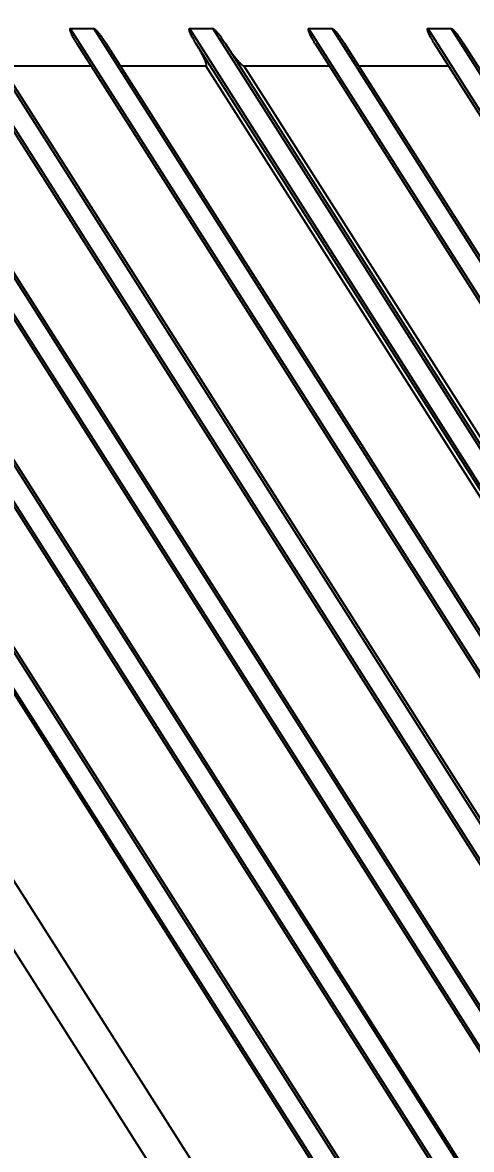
# Model space of a CAD drawing. Header units: millimetres. Extents: x 620 to 19791, y 2539 to 6969.
# Drawn here: x 8736.7 to 8772.9, y 3607 to 3697.7 of the extents above; entities that cross this region are included whole.
import ezdxf

# ---------------------------------------------------------------- set-up
doc = ezdxf.new("R2010")
doc.units = ezdxf.units.MM
doc.styles.get("Standard").update_dxf_attribs({"font": 'arial.ttf'})
doc.dimstyles.new('缩小5倍', dxfattribs={"dimtxt": 40, "dimasz": 20, "dimexe": 1, "dimexo": 0.2, "dimgap": 0, "dimtad": 1, "dimtoh": 1, "dimdec": 1, "dimzin": 9, "dimdsep": 46, "dimtxsty": 'Standard', "dimblk": '_FILLED', "dimcen": 0.2, "dimclrd": 256, "dimclre": 256, "dimclrt": 256, "dimadec": 1, "dimazin": 2, "dimtfac": 1, "dimtdec": 1, "dimtofl": 0, "dimtmove": 0, "dimatfit": 3, "dimldrblk": '_FILLED', "dimfxl": 1, "dimtolj": 1, "dimtzin": 0, "dimarcsym": 0})

# ---------------------------------------------------------------- blocks, each defined once
blk = doc.blocks.new('_FILLED')
at = {"color": 0, "linetype": 'ByBlock'}
blk.add_solid([(0, 0), (-1, 0.15), (-1, -0.15)], dxfattribs=at)
blk = doc.blocks.new('*D196')
at = {"lineweight": -2, "transparency": 16777216}
for p, q in [((8695.802, 3693.393), (8695.802, 3845.101)), ((8812.802, 3693.393), (8812.802, 3845.101)), ((8792.802, 3844.101), (8715.802, 3844.101))]:
    blk.add_line(p, q, dxfattribs=at)
at = {"layer": 'Defpoints', "color": 0, "transparency": 16777216}
for p in [(8695.802, 3844.101), (8695.802, 3693.193), (8812.802, 3693.193)]:
    blk.add_point(p, dxfattribs=at)
at = {"lineweight": -2, "transparency": 16777216, "xscale": 20, "yscale": 20, "zscale": 20, "rotation": 180}
blk.add_blockref('_FILLED', (8695.802, 3844.101), dxfattribs=at)
at = {"lineweight": -2, "transparency": 16777216, "xscale": 20, "yscale": 20, "zscale": 20}
blk.add_blockref('_FILLED', (8812.802, 3844.101), dxfattribs=at)
at = {"transparency": 16777216, "insert": (8754.302, 3869.994), "char_height": 40, "attachment_point": 5}
blk.add_mtext('\\A1;117mm [4 5/8"]', dxfattribs=at)
blk = doc.blocks.new('tgd')
at = {"color": 7, "linetype": 'Continuous', "lineweight": 25}
for p, q in [((18344.104, 5028.149), (18439.269, 4878.766)), ((18439.269, 4881.744), (18345.998, 5028.15)), ((18353.704, 5028.151), (18355.601, 5028.151)), ((18353.704, 5028.151), (18439.269, 4893.841)), ((18439.269, 4896.819), (18355.601, 5028.151)), ((18363.308, 5028.151), (18365.205, 5028.151)), ((18363.308, 5028.151), (18439.269, 4908.917)), ((18439.269, 4911.894), (18365.205, 5028.151)), ((18372.912, 5028.151), (18374.809, 5028.151)), ((18372.912, 5028.151), (18439.269, 4923.992)), ((18439.269, 4926.97), (18374.809, 5028.151)), ((18382.516, 5028.151), (18384.413, 5028.151)), ((18382.516, 5028.151), (18439.269, 4939.067)), ((18439.269, 4942.045), (18384.413, 5028.151)), ((18439.269, 4863.69), (18335.104, 5027.196)), ((18336.76, 5027.575), (18439.269, 4866.668)), ((18439.437, 4866.776), (18337.815, 5026.29)), ((18344.627, 5026.95), (18439.1, 4878.658)), ((18439.437, 4881.851), (18346.998, 5026.951)), ((18354.231, 5026.951), (18439.1, 4893.734)), ((18439.437, 4896.926), (18356.603, 5026.951)), ((18363.835, 5026.951), (18439.1, 4908.809)), ((18439.437, 4912.002), (18366.207, 5026.951)), ((18373.439, 5026.951), (18439.1, 4923.884)), ((18439.437, 4927.077), (18375.811, 5026.951)), ((18383.043, 5026.951), (18439.1, 4938.96)), ((18439.437, 4942.153), (18385.415, 5026.951)), ((18335.778, 5025.765), (18439.1, 4863.583)), ((18348.145, 5025.151), (18355.378, 5025.151)), ((18357.749, 5025.151), (18364.626, 5025.151)), ((18438.847, 4908.648), (18364.626, 5025.151)), ((18367.709, 5025.151), (18374.586, 5025.151)), ((18367.709, 5025.151), (18439.69, 4912.163)), ((18376.957, 5025.151), (18384.19, 5025.151)), ((18439.269, 4851.593), (18329.71, 5023.565)), ((18439.269, 4848.615), (18328.104, 5023.108)), ((18439.437, 4851.7), (18330.346, 5022.939)), ((18328.885, 5021.51), (18439.1, 4848.508)), ((18439.269, 4836.517), (18324.516, 5016.643)), ((18439.437, 4836.625), (18325.881, 5014.872)), ((18439.269, 4833.54), (18324.171, 5014.206)), ((18325.582, 5011.62), (18439.1, 4833.432)), ((18385.533, 4896.856), (18341.047, 4966.685)), ((18439.769, 4817.306), (18348.427, 4960.685))]:
    blk.add_line(p, q, dxfattribs=at)
for points, knots in [([(18353.704, 5028.151), (18353.696, 5028.147), (18353.681, 5028.139), (18353.668, 5028.118), (18353.666, 5028.094), (18353.671, 5028.059), (18353.681, 5028.011), (18353.713, 5027.909), (18353.795, 5027.714), (18353.919, 5027.474), (18354.074, 5027.203), (18354.173, 5027.043), (18354.231, 5026.951)], [0, 0, 0, 0, 0.019676, 0.036058, 0.051366, 0.073864, 0.114112, 0.160554, 0.308553, 0.584137, 0.758673, 1, 1, 1, 1]), ([(18355.601, 5028.151), (18355.611, 5028.15), (18355.631, 5028.149), (18355.661, 5028.138), (18355.69, 5028.12), (18355.721, 5028.091), (18355.764, 5028.045), (18355.822, 5027.986), (18355.908, 5027.901), (18356.014, 5027.778), (18356.179, 5027.566), (18356.382, 5027.288), (18356.53, 5027.062), (18356.603, 5026.951)], [0, 0, 0, 0, 0.018945, 0.038329, 0.0591, 0.081785, 0.118769, 0.178836, 0.238803, 0.346775, 0.486397, 0.748249, 1, 1, 1, 1]), ([(18363.308, 5028.151), (18363.3, 5028.147), (18363.285, 5028.139), (18363.272, 5028.118), (18363.27, 5028.094), (18363.275, 5028.059), (18363.285, 5028.011), (18363.317, 5027.909), (18363.399, 5027.714), (18363.523, 5027.474), (18363.678, 5027.203), (18363.777, 5027.043), (18363.835, 5026.951)], [0, 0, 0, 0, 0.019676, 0.0360578, 0.0513658, 0.0738645, 0.1141116, 0.1605537, 0.3085527, 0.5841371, 0.758673, 1, 1, 1, 1]), ([(18365.205, 5028.151), (18365.215, 5028.15), (18365.236, 5028.149), (18365.265, 5028.138), (18365.294, 5028.12), (18365.325, 5028.091), (18365.368, 5028.045), (18365.426, 5027.986), (18365.512, 5027.901), (18365.618, 5027.778), (18365.783, 5027.566), (18365.986, 5027.288), (18366.134, 5027.062), (18366.207, 5026.951)], [0, 0, 0, 0, 0.018945, 0.038329, 0.0591, 0.081785, 0.118769, 0.178836, 0.238803, 0.346775, 0.486398, 0.748249, 1, 1, 1, 1]), ([(18372.912, 5028.151), (18372.904, 5028.147), (18372.889, 5028.139), (18372.876, 5028.118), (18372.875, 5028.094), (18372.879, 5028.059), (18372.89, 5028.011), (18372.921, 5027.909), (18373.003, 5027.714), (18373.127, 5027.474), (18373.282, 5027.203), (18373.382, 5027.043), (18373.439, 5026.951)], [0, 0, 0, 0, 0.019676, 0.036058, 0.051366, 0.073864, 0.114112, 0.160554, 0.308553, 0.584137, 0.758673, 1, 1, 1, 1]), ([(18374.809, 5028.151), (18374.819, 5028.15), (18374.84, 5028.149), (18374.869, 5028.138), (18374.898, 5028.12), (18374.929, 5028.091), (18374.972, 5028.045), (18375.03, 5027.986), (18375.116, 5027.901), (18375.222, 5027.778), (18375.387, 5027.566), (18375.59, 5027.288), (18375.738, 5027.062), (18375.811, 5026.951)], [0, 0, 0, 0, 0.018945, 0.038329, 0.0591, 0.081785, 0.118769, 0.178836, 0.238803, 0.346775, 0.486397, 0.748249, 1, 1, 1, 1]), ([(18382.516, 5028.151), (18382.508, 5028.147), (18382.493, 5028.139), (18382.48, 5028.118), (18382.479, 5028.094), (18382.483, 5028.059), (18382.494, 5028.011), (18382.525, 5027.909), (18382.607, 5027.714), (18382.731, 5027.474), (18382.886, 5027.203), (18382.986, 5027.043), (18383.043, 5026.951)], [0, 0, 0, 0, 0.019676, 0.036058, 0.051366, 0.073864, 0.114112, 0.160554, 0.308553, 0.584137, 0.758673, 1, 1, 1, 1]), ([(18384.413, 5028.151), (18384.423, 5028.15), (18384.444, 5028.149), (18384.473, 5028.138), (18384.502, 5028.12), (18384.533, 5028.091), (18384.576, 5028.045), (18384.634, 5027.986), (18384.72, 5027.901), (18384.826, 5027.778), (18384.991, 5027.566), (18385.194, 5027.288), (18385.342, 5027.062), (18385.415, 5026.951)], [0, 0, 0, 0, 0.018945, 0.038329, 0.0591, 0.081785, 0.118769, 0.178836, 0.238803, 0.346775, 0.486398, 0.748249, 1, 1, 1, 1]), ([(18364.626, 5025.151), (18364.634, 5025.152), (18364.649, 5025.153), (18364.667, 5025.169), (18364.677, 5025.193), (18364.681, 5025.225), (18364.679, 5025.268), (18364.669, 5025.323), (18364.646, 5025.413), (18364.599, 5025.544), (18364.521, 5025.729), (18364.414, 5025.952), (18364.262, 5026.238), (18364.07, 5026.576), (18363.915, 5026.823), (18363.835, 5026.951)], [0, 0, 0, 0, 0.011124, 0.021482, 0.033583, 0.049115, 0.068905, 0.096905, 0.130641, 0.207347, 0.301404, 0.427295, 0.571574, 0.778286, 1, 1, 1, 1]), ([(18366.207, 5026.951), (18366.277, 5026.843), (18366.414, 5026.631), (18366.624, 5026.326), (18366.833, 5026.04), (18367.01, 5025.813), (18367.149, 5025.644), (18367.247, 5025.529), (18367.337, 5025.43), (18367.419, 5025.345), (18367.492, 5025.276), (18367.557, 5025.222), (18367.615, 5025.183), (18367.664, 5025.157), (18367.695, 5025.153), (18367.709, 5025.151)], [0, 0, 0, 0, 0.163489, 0.319979, 0.469578, 0.612411, 0.683353, 0.747095, 0.803675, 0.853149, 0.895599, 0.931156, 0.960047, 0.982697, 1, 1, 1, 1])]:
    blk.add_open_spline(points, degree=3, knots=knots, dxfattribs=at)

msp = doc.modelspace()

# ---------------------------------------------------------------- block references
msp.add_blockref('tgd', (-9613.17641, -1330.91272))

# ---------------------------------------------------------------- dimensions: what is measured, and where the dimension line sits
dim = msp.add_linear_dim(base=(8695.80155, 3844.10057), p1=(8812.80155, 3693.193), p2=(8695.80155, 3693.193), dimstyle='缩小5倍', override={"dimpost": 'mm'})
dim.commit()
dim.dimension.update_dxf_attribs({"geometry": '*D196', "text_midpoint": (8754.30155, 3844.10057), "dimtype": 160})

doc.saveas('drawing.dxf')
